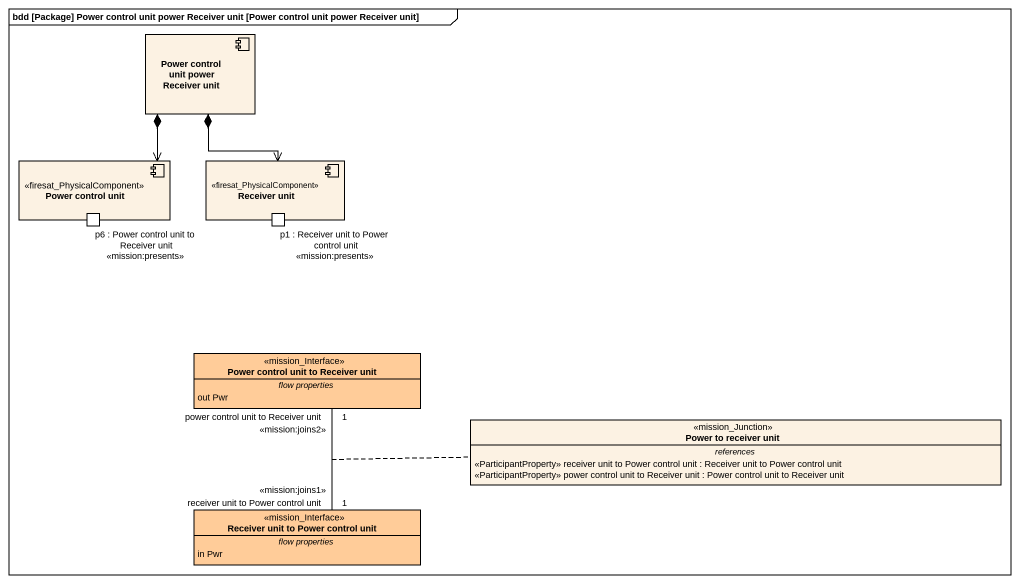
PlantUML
@startuml
mainframe bdd [Package] Power control unit power Receiver unit [Power control unit power Receiver unit]
allowmixing
hide circle
hide empty members
component "Power control unit power Receiver unit" as Power_control_unit_power
component "Power control unit" as Power_control_unit <<firesat_PhysicalComponent>> {
  port "p6 : Power control unit to Receiver unit <<mission:presents>>" as p6_Power_control_unit_to
}
component "Receiver unit" as Receiver_unit <<firesat_PhysicalComponent>> {
  port "p1 : Receiver unit to Power control unit <<mission:presents>>" as p1_Receiver_unit_to_Power
}
class "Power control unit to Receiver unit" as Power_control_unit_to <<mission_Interface>> #FFCC99 {
  -- flow properties --
  out Pwr
}
class "Power to receiver unit" as Power_to_receiver_unit <<mission_Junction>> {
  -- references --
  <<ParticipantProperty>> receiver unit to Power control unit : Receiver unit to Power control unit
  <<ParticipantProperty>> power control unit to Receiver unit : Power control unit to Receiver unit
}
class "Receiver unit to Power control unit" as Receiver_unit_to_Power <<mission_Interface>> #FFCC99 {
  -- flow properties --
  in Pwr
}
Power_control_unit_power *--> Power_control_unit
Power_control_unit_power *--> Receiver_unit
Power_control_unit_to "1\npower control unit to Receiver unit\n<<mission:joins2>>" -- "1\nreceiver unit to Power control unit\n<<mission:joins1>>" Receiver_unit_to_Power
(Power_control_unit_to, Receiver_unit_to_Power) .. Power_to_receiver_unit
@enduml
